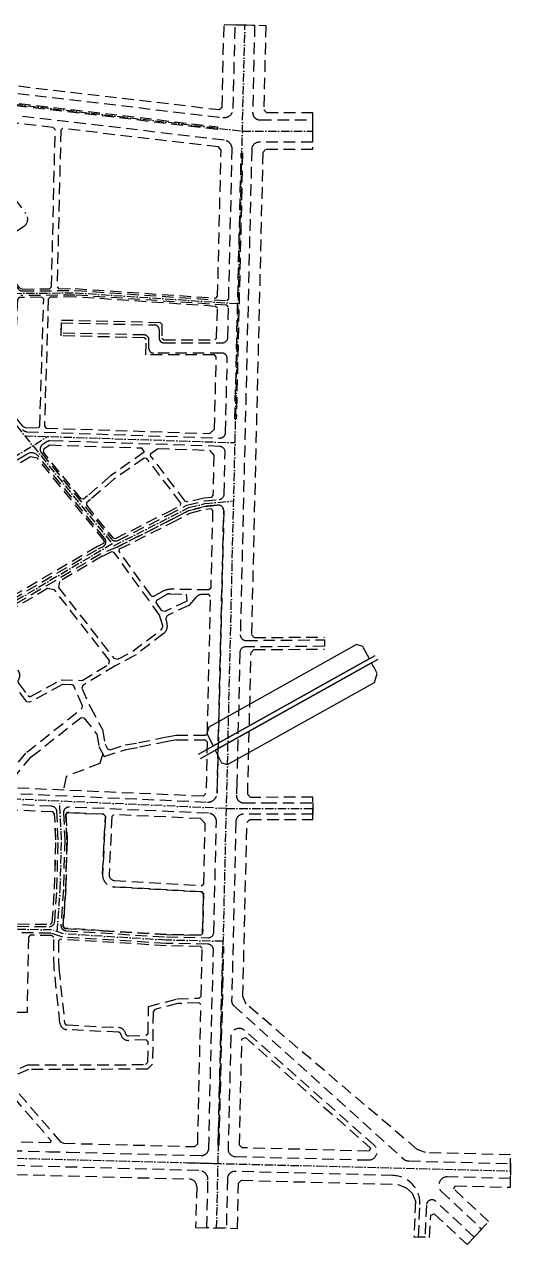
# Model space of a CAD drawing. Header units: metres. Extents: x 566631 to 574417, y 2062953 to 2068466.
# Drawn here: x 570737 to 571261, y 2065813 to 2067127 of the extents above; entities that cross this region are included whole.
import ezdxf

# ---------------------------------------------------------------- set-up
doc = ezdxf.new("R2010")
doc.units = ezdxf.units.M
doc.linetypes.add('ACAD_ISO10W100', pattern=[18.5, 12, -3, 0.5, -3])
doc.linetypes.add('HIDDEN', pattern=[0.375, 0.25, -0.125])
for name, color, linetype in [('LogDg phu', 7, 'CONTINUOUS'), ('thuadat', 6, 'CONTINUOUS'), ('TimDg', 222, 'CONTINUOUS'), ('ViaHeS', 32, 'CONTINUOUS'), ('ViaHeSphu', 32, 'CONTINUOUS')]:
    doc.layers.add(name, color=color, linetype=linetype)

msp = doc.modelspace()

# ---------------------------------------------------------------- linework, layer by layer
at = {"layer": 'LogDg phu', "linetype": 'HIDDEN', "ltscale": 50}
for points in [[(570562.3, 2067072.2), (570950.9, 2067026.4, 0.441891), (570962.1, 2067036.1), (570964.2, 2067126.4), (570985.2, 2067125.9), (570983, 2067032.1, 0.421285), (570991, 2067023.9), (571047.6, 2067023.9), (571047.7, 2066999.9), (570990, 2066999.9, 0.407177), (570982, 2066992.1), (570969.7, 2066469.7, 0.42362), (570975.8, 2066463.6), (571060.3, 2066464.3), (571060.3, 2066457.3), (570975.2, 2066456.6, 0.404869), (570969.3, 2066450.7), (570966, 2066311.1), (570965.6, 2066296.9, 0.421285), (570973.6, 2066288.7), (570996.7, 2066288.7), (571048, 2066288.8), (571048, 2066276.6), (570972.9, 2066276.5, 0.406478), (570965, 2066268.7), (570960.4, 2066075.4, 0.218511), (570962.4, 2066070.8), (571145.5, 2065905.6, 0.178877), (571151.3, 2065903.3), (571261, 2065900.5), (571260.8, 2065884.5), (571192.9, 2065886.2, 0.690219), (571186.5, 2065870.6), (571229.9, 2065830.1), (571221.7, 2065821.4), (571180.4, 2065859.9, 0.640672), (571170.3, 2065855.8), (571168.8, 2065821.3), (571161.9, 2065821.6), (571163.3, 2065856.5, 0.419115), (571134.1, 2065887.7), (570964.1, 2065892.1, 0.414875), (570955.9, 2065884.3), (570954.6, 2065831), (570933.6, 2065831.5), (570934.9, 2065882.9, 0.413552), (570925.1, 2065893.1), (569955.1, 2065918.2, 0.415992)], [(570735.3, 2066690.5, 0.217742), (570739.7, 2066688.3), (570947.7, 2066681.5, 0.416811), (570953.8, 2066687.4), (570955.7, 2066766.9, 0.421285), (570949.7, 2066773), (570876.1, 2066773, -0.416483), (570871.1, 2066778), (570871.2, 2066787.4, 0.409634), (570866.3, 2066792.4), (570776.6, 2066794.5), (570776.9, 2066805.5), (570877.4, 2066803.2, -0.407375), (570882.3, 2066798.2), (570882.3, 2066789, 0.414214), (570887.3, 2066784), (570950.3, 2066784, 0.407177), (570956.3, 2066789.9), (570957, 2066822.3), (570955.1, 2066824.4), (570791.7, 2066835.3), (570733.3, 2066834.8, 0.400495)], [(570836.9, 2066564), (570894.2, 2066593), (570914.4, 2066603.5), (570932.1, 2066607.9), (570945.3, 2066609.2, -0.44903), (570951.9, 2066603.1), (570944.7, 2066299.4)]]:
    msp.add_lwpolyline(points, format="xyb", dxfattribs=at)
for points in [[(570563.7, 2067061.5), (570945.3, 2067016.5), (570945, 2067013.6), (570563.3, 2067058.5), (570563.7, 2067061.5)], [(570972.2, 2066988), (570965.4, 2066702), (570963.9, 2066702), (570970.7, 2066988.1), (570972.2, 2066988)], [(570914.4, 2066603.5), (570932.1, 2066607.9), (570945.3, 2066609.2)]]:
    msp.add_lwpolyline(points, dxfattribs=at)
for points in [[(570961, 2066992, 0.387067), (570952.2, 2067002.1), (570564.3, 2067047.8, 0.44226), (570557.6, 2067042), (570557.5, 2067037.9, 0.196096), (570559.1, 2067033.7), (570665.7, 2066919.8), (570730.3, 2066841.9, 0.225712), (570734.9, 2066839.8), (570791.8, 2066840.3), (570955.2, 2066829.4), (570957.2, 2066831.3)], [(570953.3, 2066666.4, 0.411621), (570947.5, 2066672.5), (570765, 2066678.5, 0.146953), (570761.7, 2066677.6), (570756.9, 2066674.6, 0.452801), (570755.3, 2066665.7), (570830.6, 2066572.9, 0.353079), (570837.9, 2066571.3), (570891.5, 2066598.4), (570912.2, 2066609.1), (570931.1, 2066613.9), (570946.8, 2066615.3, 0.380233), (570952.3, 2066621.2)], [(570816.6, 2066562.1), (570821.5, 2066564.5, 0.483224), (570823.5, 2066573.6), (570751.7, 2066662.2, 0.376651), (570740, 2066664.2), (570727.4, 2066656.5), (570721.9, 2066646.4), (570707.4, 2066637.5), (570696.1, 2066637.3), (570620, 2066590.5, 0.391589), (570616.8, 2066578.7), (570666.7, 2066481.3, 0.431451), (570675.1, 2066478.8)], [(570951.9, 2066603.1, 0.44903), (570945.3, 2066609.2), (570932.1, 2066607.9), (570914.4, 2066603.5), (570894.2, 2066593), (570836.9, 2066564), (570819.5, 2066556.8), (570704.4, 2066489.1), (570580.7, 2066416.4, 0.476007), (570579.5, 2066408.7), (570636.5, 2066346.1, -0.208888), (570637.7, 2066342.3), (570634.8, 2066308.1, 0.426383), (570639.6, 2066302.7), (570934.2, 2066289.6, 0.420275), (570944.7, 2066299.4)], [(570773.4, 2066249.1), (570772, 2066279.4, 0.387648), (570766.3, 2066285.1), (570640.2, 2066290.7), (570623.2, 2066291.4), (570552, 2066294.6, 0.409955), (570541.6, 2066285.2), (570534.4, 2066163, 0.426013), (570540.3, 2066156.7), (570615.6, 2066155.3), (570635.6, 2066157.3), (570763.6, 2066155.5, 0.3977), (570769.7, 2066161.1), (570772.1, 2066196)], [(570944, 2066268.4, 0.408178), (570935.4, 2066277.6), (570785.3, 2066284.2, 0.441287), (570779.1, 2066277.9), (570780.5, 2066249.2), (570779.1, 2066195.7), (570776.4, 2066157.5, 0.416816), (570782, 2066151.1), (570890, 2066144.5), (570935, 2066143.6, 0.412661), (570941.1, 2066149.5)], [(570940.7, 2066130.5, 0.415768), (570934.8, 2066136.7), (570889.7, 2066137.5), (570778.6, 2066144.3), (570765.6, 2066148.5), (570635.9, 2066150.3), (570615.9, 2066148.3), (570540, 2066149.7, 0.401645), (570533.9, 2066144.1), (570532.1, 2066114.9, 0.199019), (570533.6, 2066110.5), (570658.9, 2065968.8, -0.184667), (570660.4, 2065964.8), (570660.2, 2065921.9, 0.408534), (570666, 2065915.9), (570763.2, 2065913.3), (570784.1, 2065912.8), (570927.5, 2065909.1, 0.414875), (570935.7, 2065916.9)], [(570974.5, 2066043.8, 0.638115), (570959.5, 2066037.2), (570956.6, 2065916.3, 0.413552), (570964.4, 2065908.1), (571107.9, 2065904.4, 0.699942), (571114.1, 2065920.2)]]:
    msp.add_lwpolyline(points, format="xyb", close=True, dxfattribs=at)
msp.add_lwpolyline([(570947, 2065920.5), (570952, 2066133.9), (570952, 2066133.9), (570950.5, 2066134), (570945.5, 2065920.5)], close=True, dxfattribs=at)
at = {"layer": 'thuadat'}
for p, q in [((570924.6, 2066341.2), (571114.9, 2066447.4)), ((570926.9, 2066336.7), (571118.4, 2066443.6))]:
    msp.add_line(p, q, dxfattribs=at)
for points in [[(571108.8, 2066444, 0.001887), (571101.7, 2066457.2), (571095, 2066459.1), (570935.8, 2066370.3), (570933.6, 2066363.4), (570940.3, 2066350)], [(571114.4, 2066418.4), (571117.2, 2066428.1, 0.001636), (571111.2, 2066439.6), (570942.6, 2066345.5), (570949.4, 2066331.9), (570956, 2066329.9), (570961.8, 2066333.3)]]:
    msp.add_lwpolyline(points, format="xyb", close=True, dxfattribs=at)
at = {"layer": 'TimDg', "linetype": 'ACAD_ISO10W100', "ltscale": 0.75}
for p, q in [((569996.5, 2067126.7), (570972, 2067011.9)), ((570944.1, 2065830.7), (570974.7, 2067126.7)), ((570972, 2067011.9), (571047.6, 2067011.9)), ((570725.2, 2066837.2), (570791.7, 2066837.8)), ((570791.9, 2066837.8), (570967.6, 2066826.1)), ((570711.1, 2066716.4), (570833.3, 2066565.6)), ((570440.8, 2066485.6), (570762, 2066683.1)), ((570737.4, 2066683.9), (570964.1, 2066676.5)), ((570831.7, 2066567.5), (570532.9, 2066391.5)), ((570954.8, 2066282.7), (570467, 2066304.3)), ((570776.9, 2066249.2), (570775, 2066290.7)), ((570954.8, 2066282.7), (571048, 2066282.8)), ((570775.6, 2066195.9), (570776.9, 2066249)), ((570772.4, 2066150), (570775.6, 2066195.8)), ((570766.2, 2066152), (570635.8, 2066153.8)), ((570779.3, 2066147.8), (570766.2, 2066152)), ((570890, 2066141), (570779.3, 2066147.8)), ((570951.4, 2066139.8), (570889.8, 2066141)), ((569937.2, 2065926.7), (570945.8, 2065900.6)), ((570912.8, 2065901.5), (571260.9, 2065892.5))]:
    msp.add_line(p, q, dxfattribs=at)
msp.add_lwpolyline([(570833.3, 2066565.6), (570914.4, 2066606.6), (570931.6, 2066610.9), (570962.6, 2066613.8)], dxfattribs=at)
at = {"layer": 'ViaHeS'}
for points in [[(571108.8, 2066444, 0.001887), (571101.7, 2066457.2), (571095, 2066459.1), (570935.8, 2066370.3), (570933.6, 2066363.4), (570940.3, 2066350)], [(570942.6, 2066345.5), (570949.4, 2066331.9), (570956, 2066329.9), (570961.8, 2066333.3), (571114.4, 2066418.4), (571117.2, 2066428.1, 0.001636), (571111.2, 2066439.6)]]:
    msp.add_lwpolyline(points, format="xyb", dxfattribs=at)
at = {"layer": 'ViaHeSphu', "linetype": 'HIDDEN', "ltscale": 50}
for points in [[(570563.2, 2067080.1), (570947.1, 2067035), (570950.1, 2067037.6), (570952.2, 2067126.7), (570997.2, 2067125.6), (570995.1, 2067034.9), (570998, 2067031.9), (571047.6, 2067031.9), (571047.7, 2066991.9), (570997, 2066991.9), (570994, 2066988.9), (570981.7, 2066469.6), (570984.6, 2066466.7), (571060.3, 2066467.3)], [(570777, 2066808.5), (570883.3, 2066806), (570885.3, 2066804), (570885.3, 2066789), (570887.3, 2066787), (570942.2, 2066787), (570944.2, 2066789), (570945, 2066821.1), (570943, 2066823.2), (570791.6, 2066833.3), (570764.9, 2066833.1), (570762.8, 2066831), (570758.6, 2066694.2), (570760.5, 2066692.1), (570936.8, 2066686.4), (570941.9, 2066691.2), (570943.8, 2066769), (570941.8, 2066771), (570868, 2066771), (570868.2, 2066787.4), (570866.2, 2066789.4), (570776.6, 2066791.5), (570777, 2066808.5)], [(570863.3, 2066670.8), (570866.2, 2066666.1), (570829.9, 2066640.8), (570805.2, 2066619.1), (570800.9, 2066615.8), (570798.1, 2066616.1), (570757.5, 2066666.2), (570758.2, 2066670.1), (570764.4, 2066674), (570863.3, 2066670.8)], [(570880.8, 2066670.2), (570936.4, 2066668.4), (570941.3, 2066663.2), (570940.2, 2066619.7), (570938.2, 2066617.5), (570930.6, 2066616.8), (570913.5, 2066612.5), (570910.4, 2066613.6), (570873, 2066662.3), (570873.4, 2066665), (570880.8, 2066670.2)], [(570866, 2066659.9), (570833, 2066636.9), (570808.4, 2066615.3), (570804.1, 2066611.9), (570803.8, 2066609.1), (570832.3, 2066574), (570835.3, 2066573.3), (570890.1, 2066601), (570905.3, 2066608.9), (570905.8, 2066611.4), (570868.9, 2066659.4), (570866, 2066659.9)], [(570828.2, 2066438.1), (570828.9, 2066442)], [(570901.1, 2066356.6), (570932, 2066356.6), (570934, 2066354.6), (570932.7, 2066298.7), (570929.6, 2066295.9), (570722, 2066305), (570720.9, 2066306.9), (570724.5, 2066314.5), (570744.4, 2066338.2), (570798.2, 2066380.7), (570801.1, 2066380.4), (570815, 2066362.7), (570817.2, 2066349.6), (570823.1, 2066338.7), (570846.7, 2066346.2), (570861.1, 2066348.6)], [(570890.7, 2066359.8), (570900.6, 2066361.6)], [(570860.1, 2066353.6), (570890.7, 2066359.8)], [(570891.6, 2066354.9), (570861.1, 2066348.6)], [(570901.1, 2066356.6), (570891.6, 2066354.9)], [(570821.4, 2066341.8), (570818.4, 2066331.3), (570782.1, 2066317.1), (570778.9, 2066302.5)], [(570771, 2066248.9), (570769.6, 2066276.9), (570767.5, 2066279), (570714.2, 2066281.4), (570711.1, 2066278.5), (570709.2, 2066160.8), (570711.2, 2066158.7), (570764.9, 2066158), (570767.1, 2066160), (570769.6, 2066196.2)], [(570769.6, 2066196), (570771, 2066249.2)], [(570781.6, 2066195.7), (570783, 2066249.1)], [(570694, 2066009.1), (570700.9, 2065999.9), (570765.9, 2065925), (570764.8, 2065922.8), (570665.2, 2065925.4), (570663.2, 2065927.4), (570663.4, 2065965.2), (570661.5, 2065970.4), (570597.2, 2066043.1), (570597.5, 2066047.3), (570633.5, 2066079.4), (570636.3, 2066079.2), (570694, 2066009.1)], [(571108.7, 2065913.9), (570971.7, 2065917.5), (570968.8, 2065920.5), (570971.4, 2066034.7), (570975.3, 2066036.3), (571110, 2065917.1), (571108.7, 2065913.9)]]:
    msp.add_lwpolyline(points, dxfattribs=at)
for points in [[(570738.6, 2066923.1, -0.432971), (570736.1, 2066908.8), (570700.6, 2066885.5), (570700, 2066881.5), (570731.7, 2066843.3), (570735, 2066841.8), (570764.2, 2066842.1), (570766.3, 2066844.1), (570770.2, 2067013.5), (570768.2, 2067015.7), (570729.1, 2067020.3), (570726, 2067017.7), (570723.3, 2066948.5), (570726.4, 2066939.4), (570738.6, 2066923.1)], [(570815.4, 2066564.9), (570822.7, 2066568.4), (570823.2, 2066570.8), (570751, 2066659.9), (570743.6, 2066661.2), (570622.3, 2066586.6), (570620.3, 2066579.5), (570668.9, 2066484.5), (570675.5, 2066482.6), (570815, 2066564.6, -0.020117), (570815.4, 2066564.9)], [(570895.4, 2066518.7, 0.128696), (570885.1, 2066516), (570877.2, 2066511.5, -0.382494), (570873.3, 2066512.3), (570839, 2066559.6), (570839.7, 2066562.1), (570895.6, 2066590.3), (570915.5, 2066600.7), (570932.6, 2066605), (570937.9, 2066605.5), (570939.9, 2066603.7), (570937.9, 2066520), (570935.8, 2066518), (570895.3, 2066518.7)], [(570820.9, 2066554.2), (570774.9, 2066527.1), (570773.7, 2066520.7), (570833.3, 2066444.5), (570837.8, 2066443.5), (570853.8, 2066451.9), (570884.1, 2066474.9, 0.313517), (570885.9, 2066480.4), (570882.7, 2066490.9), (570833.8, 2066558.3), (570830.8, 2066559), (570820.8, 2066554.1)], [(570776.5, 2066421.3), (570799.2, 2066420.6), (570828.2, 2066438.1), (570828.9, 2066442), (570769.3, 2066518.1), (570761.9, 2066519.5), (570703.1, 2066484.9), (570702.4, 2066482.1), (570721.6, 2066448.7), (570731.8, 2066427.9, -0.199979), (570732, 2066425.6), (570730.2, 2066420.3, 0.252614), (570730.7, 2066417.5), (570740.7, 2066404.5, 0.368272), (570744.5, 2066403.7), (570777, 2066421.4)], [(570900.7, 2066361.6), (570932.2, 2066361.6), (570934.2, 2066363.6), (570937.7, 2066511), (570935.7, 2066513), (570929.3, 2066513.2, 0.218233), (570921.7, 2066509.8), (570914.2, 2066501.4), (570892.3, 2066491, 0.37094), (570889.7, 2066485), (570890.7, 2066481.8, -0.313517), (570887.1, 2066471), (570856.5, 2066447.6), (570835.5, 2066436.6), (570799.9, 2066415.2), (570799, 2066412.3), (570808.1, 2066391.9), (570821.3, 2066367.6), (570823.9, 2066351.9), (570826.5, 2066347.1), (570829.4, 2066345.9), (570845.6, 2066351.1), (570860.2, 2066353.6)], [(569959.3, 2065908.6), (570914.9, 2065883.9, -0.413552), (570922.7, 2065875.7), (570921.6, 2065831.8), (570966.6, 2065830.8), (570967.8, 2065879.5), (570970.9, 2065882.5), (571140, 2065878.1), (571148.6, 2065874.5), (571155, 2065868.6), (571158.5, 2065860.1), (571156.9, 2065821.8), (571173.8, 2065821.1), (571174.9, 2065844.9), (571178.7, 2065846.5), (571214.2, 2065813.3), (571237.4, 2065838.2), (571199.9, 2065873.2), (571201.2, 2065876.5), (571260.8, 2065875), (571261.1, 2065910), (571169.2, 2065912.3), (571160.4, 2065915.7), (570976.2, 2066072.1), (570972.5, 2066080.3), (570976.9, 2066267.7), (570980, 2066270.7), (571048, 2066270.8), (571048, 2066294.8), (570980.6, 2066294.7), (570977.7, 2066297.7), (570981.3, 2066450.6), (570984.3, 2066453.7), (571060.4, 2066454.3)], [(570687.3, 2066388.2), (570639.8, 2066334.7), (570638.3, 2066331.2), (570636.5, 2066310.8), (570638.4, 2066308.8), (570710.4, 2066305.6), (570713.3, 2066307.3), (570718.6, 2066318.4), (570739.5, 2066343.3), (570799, 2066390.3), (570799.8, 2066393.3), (570790.6, 2066414.1, 0.288066), (570787.9, 2066415.9), (570778.7, 2066416.2, 0.133647), (570777.2, 2066415.8), (570742.7, 2066397), (570739.7, 2066397.6), (570727.7, 2066413.2, 0.293441), (570724.6, 2066414.2), (570719.5, 2066413, 0.109124), (570718.3, 2066412.5), (570687.4, 2066388.3)], [(570782.9, 2066249.3), (570781.7, 2066276.4), (570783.6, 2066278.3), (570822.4, 2066276.6), (570824.3, 2066274.5), (570821.3, 2066211.9, 0.411503), (570833.6, 2066198.3), (570928.2, 2066192.9), (570930.1, 2066190.8), (570929.1, 2066148.3), (570927.1, 2066146.3), (570890.1, 2066147), (570821.4, 2066151.2), (570780.7, 2066153.7), (570778.8, 2066155.8), (570781.6, 2066195.4)], [(570828.3, 2066211.6, 0.411503), (570834, 2066205.3), (570928.3, 2066199.9), (570930.4, 2066201.8), (570931.9, 2066266.7), (570927, 2066271.9), (570833.4, 2066276.1), (570831.3, 2066274.2), (570828.3, 2066211.6)], [(570699.5, 2066013.4), (570712.3, 2065996.4), (570715.3, 2065995.6), (570740.4, 2066006.9), (570867.7, 2066007), (570870.2, 2066009.5), (570870.4, 2066031.6), (570868.4, 2066033.6), (570849.2, 2066033.1, -0.365339), (570841.1, 2066039.5, 0.343679), (570838.3, 2066041.9), (570782.9, 2066044.7, -0.369578), (570775.3, 2066051.8), (570769.1, 2066110.6), (570768.6, 2066144), (570766.5, 2066146), (570743.3, 2066146.3), (570741.3, 2066144.3), (570739.9, 2066063.1), (570673.3, 2066062.6), (570667, 2066056.1), (570666.8, 2066053.1), (570699.5, 2066013.4)], [(570838.6, 2066046.9, -0.343679), (570846, 2066040.5, 0.365339), (570849.1, 2066038.1), (570868.4, 2066038.6), (570870.5, 2066040.6), (570870.7, 2066069.6), (570901.5, 2066077.7), (570925.5, 2066078.7), (570927.5, 2066080.8), (570928.7, 2066132.3), (570926.8, 2066134.3), (570889.7, 2066135), (570775.6, 2066142), (570773.6, 2066140.1), (570774.1, 2066110.9), (570780.3, 2066052.3, 0.369578), (570783.1, 2066049.7), (570838.6, 2066046.9)]]:
    msp.add_lwpolyline(points, format="xyb", dxfattribs=at)
for points in [[(570778.2, 2067014.6), (570776.2, 2067012.8), (570772.3, 2066844.1), (570774.2, 2066842.2), (570791.9, 2066842.3), (570943.3, 2066832.2), (570945.3, 2066834.1), (570949, 2066991.4), (570946.1, 2066994.8)], [(570753.6, 2066694.3), (570757.8, 2066831), (570755.8, 2066833), (570731.5, 2066832.7), (570729.5, 2066830.7), (570724.9, 2066709.6), (570726.7, 2066704.2), (570734.6, 2066694.5), (570737.9, 2066692.8), (570751.5, 2066692.4)], [(570769.6, 2066196.1), (570770.9, 2066249.1), (570769.6, 2066276.9), (570767.5, 2066279), (570714.2, 2066281.4), (570711.1, 2066278.5), (570709.2, 2066160.8), (570711.2, 2066158.7), (570764.9, 2066158), (570767.1, 2066160)], [(570875.2, 2066007.4), (570869.7, 2066002), (570741.4, 2066001.9), (570719.5, 2065992), (570719, 2065989.7), (570776, 2065924), (570779.3, 2065922.4), (570920.7, 2065918.8), (570923.8, 2065921.7), (570927.3, 2066071.8), (570925.4, 2066073.7), (570902.2, 2066072.8), (570877.6, 2066066.3), (570875.7, 2066063.8)]]:
    msp.add_lwpolyline(points, close=True, dxfattribs=at)
for points in [[(570894.2, 2066513.8), (570911.4, 2066513.5), (570912, 2066505.9), (570888.3, 2066494.6), (570885.3, 2066495.4), (570879, 2066504.4), (570879.6, 2066507.1), (570889, 2066512.5, -0.134662)], [(570930.1, 2066190.8), (570928.2, 2066192.9), (570833.6, 2066198.3, -0.411503), (570821.3, 2066211.9), (570824.3, 2066274.5), (570822.4, 2066276.6), (570783.6, 2066278.3), (570781.7, 2066276.4), (570783, 2066249.2), (570781.6, 2066195.5), (570778.8, 2066155.8), (570780.7, 2066153.7), (570821.4, 2066151.2), (570890.1, 2066147), (570927.1, 2066146.3), (570929.1, 2066148.3)], [(570931.9, 2066266.7), (570927, 2066271.9), (570833.4, 2066276.1), (570831.3, 2066274.2), (570828.3, 2066211.6, 0.411503), (570834, 2066205.3), (570928.3, 2066199.9), (570930.4, 2066201.8)]]:
    msp.add_lwpolyline(points, format="xyb", close=True, dxfattribs=at)

doc.saveas('drawing.dxf')
